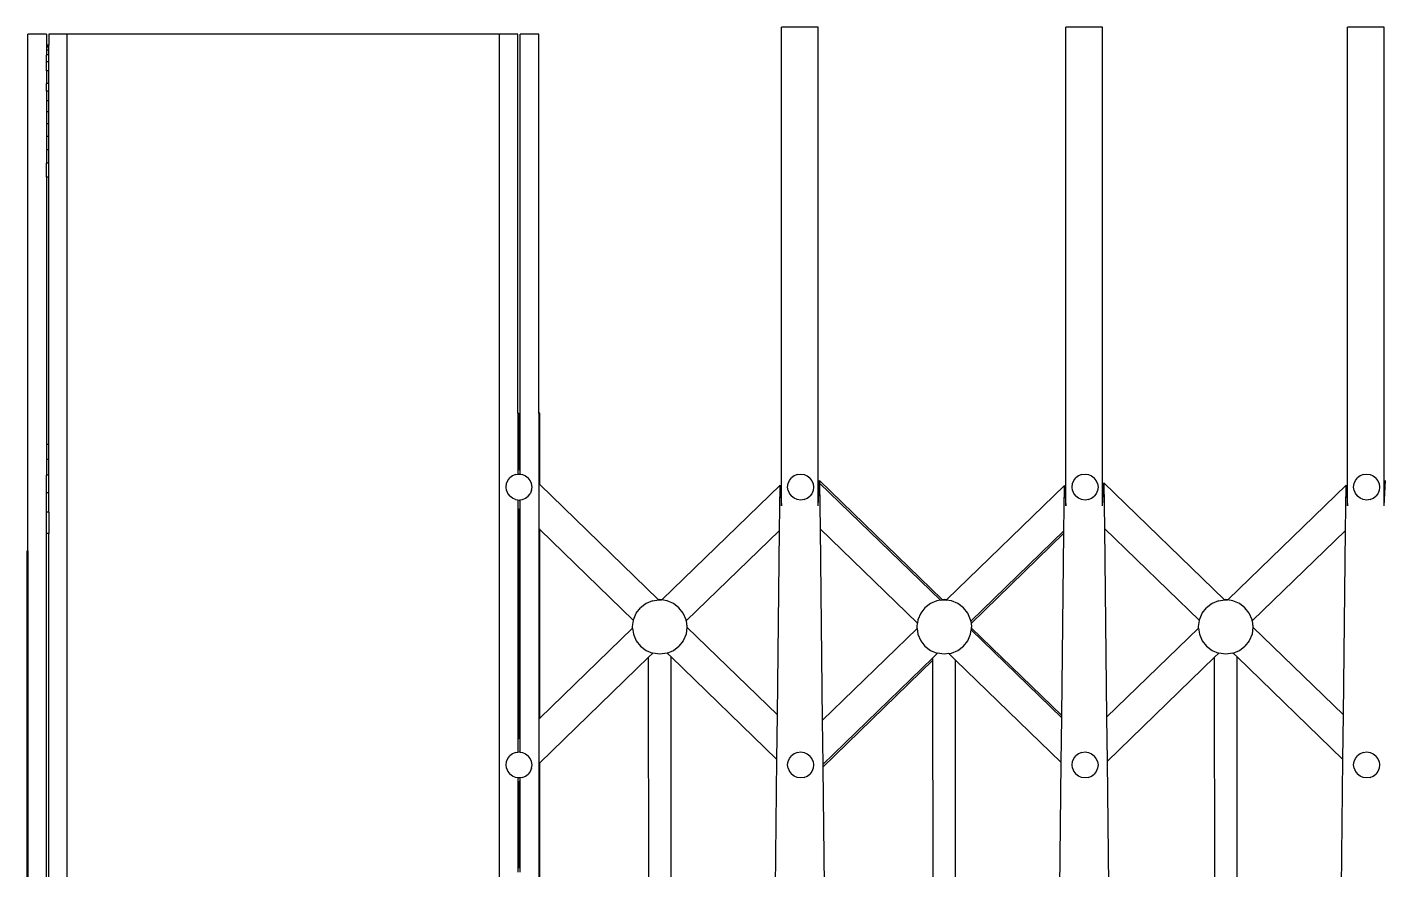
# Model space of a CAD drawing. Extents: x -202236 to 1002404, y -663931 to 1550022.
# Drawn here: x -69399 to -68142, y -351017 to -350237 of the extents above; entities that cross this region are included whole.
import ezdxf

# ---------------------------------------------------------------- set-up
doc = ezdxf.new("R2010")
doc.units = 0

# ---------------------------------------------------------------- blocks, each defined once
blk = doc.blocks.new('A$C4A4B1E4B')
at = {"color": 250}
for p, q in [((-3000.4, 1499.9), (-3034.5, 1499.9)), ((-3034.5, 1056.6), (-3034.5, 1499.9)), ((-3000.4, 1056.6), (-3000.4, 1499.9)), ((-2737, 1499.9), (-2771.1, 1499.9)), ((-2771.1, 1056.6), (-2771.1, 1499.9)), ((-2737, 1056.6), (-2737, 1499.9)), ((-2476.3, 1499.9), (-2510.4, 1499.9)), ((-2510.4, 1056.6), (-2510.4, 1499.9)), ((-2476.3, 1056.6), (-2476.3, 1499.9)), ((-3715.1, 1493.3), (-3732.3, 1493.3)), ((-3732.3, 1015.1), (-3732.3, 1493.3)), ((-3715.1, 1493.3), (-3715.1, 1483.3)), ((-3695.7, 1493.3), (-3712.9, 1493.3)), ((-3712.9, 1493.3), (-3712.9, 1483.3)), ((-3295.7, 1493.3), (-3695.7, 1493.3)), ((-3695.7, 99.4), (-3695.7, 1493.3)), ((-3278.5, 1493.3), (-3295.7, 1493.3)), ((-3295.7, 1493.3), (-3295.7, 139.4)), ((-3278.5, 1142.6), (-3278.5, 1493.3)), ((-3259.1, 1493.3), (-3276.3, 1493.3)), ((-3276.3, 1142.6), (-3276.3, 1493.3)), ((-3259.1, 1142.6), (-3259.1, 1493.3)), ((-3712.9, 1483.3), (-3715.1, 1483.3)), ((-3715.1, 1483.3), (-3715.1, 1482.6)), ((-3712.9, 1482.6), (-3715.1, 1482.6)), ((-3715.1, 1482.6), (-3715.1, 1481.2)), ((-3712.9, 1481.2), (-3715.1, 1481.2)), ((-3715.1, 1481.2), (-3715.1, 1478.5)), ((-3712.9, 1478.5), (-3715.1, 1478.5)), ((-3715.1, 1478.5), (-3715.1, 1474.2)), ((-3712.9, 1474.2), (-3715.1, 1474.2)), ((-3715.1, 1467.9), (-3715.1, 1474.2)), ((-3712.9, 1482.6), (-3712.9, 1483.3)), ((-3712.9, 1481.2), (-3712.9, 1482.6)), ((-3712.9, 1478.5), (-3712.9, 1481.2)), ((-3712.9, 1474.2), (-3712.9, 1478.5)), ((-3712.9, 1467.9), (-3712.9, 1474.2)), ((-3712.9, 1467.9), (-3715.1, 1467.9)), ((-3715.1, 1459.3), (-3715.1, 1467.9)), ((-3712.9, 1459.3), (-3715.1, 1459.3)), ((-3715.1, 1459.3), (-3715.1, 1447.8)), ((-3712.9, 1459.3), (-3712.9, 1467.9)), ((-3712.9, 1447.8), (-3712.9, 1459.3)), ((-3712.9, 1447.8), (-3715.1, 1447.8)), ((-3715.1, 1440.5), (-3715.1, 1447.8)), ((-3712.9, 1440.5), (-3712.9, 1447.8)), ((-3712.9, 1440.5), (-3715.1, 1440.5)), ((-3715.1, 1440.5), (-3715.1, 1431.7)), ((-3712.9, 1431.7), (-3712.9, 1440.5)), ((-3712.9, 1431.7), (-3715.1, 1431.7)), ((-3715.1, 1431.7), (-3715.1, 1421.5)), ((-3712.9, 1421.5), (-3715.1, 1421.5)), ((-3715.1, 1421.5), (-3715.1, 1410.4)), ((-3712.9, 1421.5), (-3712.9, 1431.7)), ((-3712.9, 1410.4), (-3712.9, 1421.5)), ((-3712.9, 1410.4), (-3715.1, 1410.4)), ((-3715.1, 1410.4), (-3715.1, 1398.6)), ((-3712.9, 1398.6), (-3712.9, 1410.4)), ((-3712.9, 1398.6), (-3715.1, 1398.6)), ((-3715.1, 1398.6), (-3715.1, 1386.3)), ((-3712.9, 1386.3), (-3712.9, 1398.6)), ((-3712.9, 1386.3), (-3715.1, 1386.3)), ((-3715.1, 1386.3), (-3715.1, 1373.8)), ((-3712.9, 1373.8), (-3712.9, 1386.3)), ((-3712.9, 1373.8), (-3715.1, 1373.8)), ((-3715.1, 1361.1), (-3715.1, 1373.8)), ((-3712.9, 1361.1), (-3712.9, 1373.8)), ((-3712.9, 1361.1), (-3715.1, 1361.1)), ((-3715.1, 1361.1), (-3715.1, 1113.5)), ((-3712.9, 1113.5), (-3712.9, 1361.1)), ((-3278.5, 1142.6), (-3278.5, 1090.2)), ((-3277.9, 1142.6), (-3278.5, 1142.6)), ((-3277.9, 1090.3), (-3277.9, 1142.6)), ((-3276.7, 1090.2), (-3276.7, 1142.6)), ((-3276.7, 1142.6), (-3276.3, 1142.6)), ((-3276.3, 1090.2), (-3276.3, 1142.6)), ((-3259.1, 1142.6), (-3259.1, 1077.2)), ((-3258.3, 1142.6), (-3259.1, 1142.6)), ((-3258.3, 1076.4), (-3258.3, 1142.6)), ((-3712.9, 1113.5), (-3715.1, 1113.5)), ((-3715.1, 1113.5), (-3715.1, 1099.7)), ((-3712.9, 1099.7), (-3712.9, 1113.5)), ((-3712.9, 1099.7), (-3715.1, 1099.7)), ((-3715.1, 1099.7), (-3715.1, 1084.9)), ((-3712.9, 1084.9), (-3712.9, 1099.7)), ((-3712.9, 1084.9), (-3715.1, 1084.9)), ((-3715.1, 1068.7), (-3715.1, 1084.9)), ((-3712.9, 1068.7), (-3712.9, 1084.9)), ((-3287.8, 1080.1), (-3285.9, 1082.5)), ((-3283.4, 1084.4), (-3285.9, 1082.5)), ((-3280.6, 1085.6), (-3283.4, 1084.4)), ((-3280.6, 1085.6), (-3278.5, 1085.9)), ((-3278.5, 1090.2), (-3277.9, 1090.3)), ((-3278.5, 1090.2), (-3278.5, 1085.9)), ((-3278.5, 1085.9), (-3277.4, 1086)), ((-3277.9, 1090.3), (-3277.4, 1090.3)), ((-3277.4, 1090.3), (-3276.7, 1090.2)), ((-3277.4, 1086), (-3276.3, 1085.9)), ((-3276.7, 1090.2), (-3276.3, 1090.2)), ((-3276.3, 1085.9), (-3276.3, 1090.2)), ((-3276.3, 1085.9), (-3274.2, 1085.6)), ((-3274.2, 1085.6), (-3271.3, 1084.4)), ((-3271.3, 1084.4), (-3268.9, 1082.5)), ((-3267, 1080.1), (-3268.9, 1082.5)), ((-3027, 1080.1), (-3025.1, 1082.5)), ((-3022.7, 1084.4), (-3025.1, 1082.5)), ((-3019.8, 1085.6), (-3022.7, 1084.4)), ((-3019.8, 1085.6), (-3016.6, 1086)), ((-3016.6, 1086), (-3013.4, 1085.6)), ((-3013.4, 1085.6), (-3010.6, 1084.4)), ((-3010.6, 1084.4), (-3008.1, 1082.5)), ((-3006.3, 1080.1), (-3008.1, 1082.5)), ((-2763.7, 1080.1), (-2761.8, 1082.5)), ((-2759.3, 1084.4), (-2761.8, 1082.5)), ((-2756.5, 1085.6), (-2759.3, 1084.4)), ((-2756.5, 1085.6), (-2753.3, 1086)), ((-2753.3, 1086), (-2750.1, 1085.6)), ((-2750.1, 1085.6), (-2747.2, 1084.4)), ((-2747.2, 1084.4), (-2744.8, 1082.5)), ((-2742.9, 1080.1), (-2744.8, 1082.5)), ((-2502.9, 1080.1), (-2501, 1082.5)), ((-2498.6, 1084.4), (-2501, 1082.5)), ((-2495.7, 1085.6), (-2498.6, 1084.4)), ((-2495.7, 1085.6), (-2492.5, 1086)), ((-2492.5, 1086), (-2489.3, 1085.6)), ((-2489.3, 1085.6), (-2486.5, 1084.4)), ((-2486.5, 1084.4), (-2484, 1082.5)), ((-2482.1, 1080.1), (-2484, 1082.5)), ((-3712.9, 1068.7), (-3715.1, 1068.7)), ((-3715.1, 1050.9), (-3715.1, 1068.7)), ((-3712.9, 1050.9), (-3712.9, 1068.7)), ((-3289.4, 1074), (-3289, 1077.2)), ((-3289, 1070.8), (-3289.4, 1074)), ((-3289, 1077.2), (-3287.8, 1080.1)), ((-3289, 1070.8), (-3287.8, 1067.9)), ((-3265.8, 1077.2), (-3267, 1080.1)), ((-3265.8, 1070.8), (-3267, 1067.9)), ((-3265.4, 1074), (-3265.8, 1077.2)), ((-3265.8, 1070.8), (-3265.4, 1074)), ((-3259.1, 1077.2), (-3259.1, 1035.4)), ((-3258.3, 1076.4), (-3259.1, 1077.2)), ((-3258.3, 1076.4), (-3148.5, 970)), ((-3145, 969.9), (-3035.7, 1075.8)), ((-3036.2, 1033.9), (-3035.7, 1075.8)), ((-3035.7, 1075.8), (-3034.5, 1056.6)), ((-3028.7, 1074), (-3028.2, 1077.2)), ((-3028.2, 1070.8), (-3028.7, 1074)), ((-3028.2, 1077.2), (-3027, 1080.1)), ((-3028.2, 1070.8), (-3027, 1067.9)), ((-3005, 1077.2), (-3006.3, 1080.1)), ((-3005, 1070.8), (-3006.3, 1067.9)), ((-3005, 1077.2), (-3004.6, 1074)), ((-3004.6, 1074), (-3005, 1070.8)), ((-3000.4, 1056.6), (-2999.2, 1080)), ((-2999.2, 1080), (-2885.6, 969.9)), ((-2999.2, 1080), (-2999.2, 1077.7)), ((-2999.2, 1077.7), (-2887.2, 969.2)), ((-2999.2, 1077.7), (-2998.7, 1035.5)), ((-2881.2, 969.9), (-2772.4, 1075.4)), ((-2772.8, 1033.5), (-2772.4, 1075.4)), ((-2772.4, 1075.4), (-2771.1, 1056.6)), ((-2765.3, 1074), (-2764.9, 1077.2)), ((-2764.9, 1070.8), (-2765.3, 1074)), ((-2764.9, 1077.2), (-2763.7, 1080.1)), ((-2764.9, 1070.8), (-2763.7, 1067.9)), ((-2741.7, 1077.2), (-2742.9, 1080.1)), ((-2741.7, 1070.8), (-2742.9, 1067.9)), ((-2741.7, 1077.2), (-2741.2, 1074)), ((-2741.2, 1074), (-2741.7, 1070.8)), ((-2737, 1056.6), (-2735.8, 1078)), ((-2735.8, 1078), (-2624.4, 970)), ((-2735.8, 1078), (-2735.3, 1035.8)), ((-2620.9, 969.9), (-2511.6, 1075.8)), ((-2512.1, 1033.9), (-2511.6, 1075.8)), ((-2511.6, 1075.8), (-2510.4, 1056.6)), ((-2504.6, 1074), (-2504.1, 1077.2)), ((-2504.1, 1070.8), (-2504.6, 1074)), ((-2504.1, 1077.2), (-2502.9, 1080.1)), ((-2504.1, 1070.8), (-2502.9, 1067.9)), ((-2480.9, 1077.2), (-2482.1, 1080.1)), ((-2480.9, 1070.8), (-2482.1, 1067.9)), ((-2480.9, 1077.2), (-2480.5, 1074)), ((-2480.5, 1074), (-2480.9, 1070.8)), ((-2476.3, 1056.6), (-2475.1, 1080)), ((-3287.8, 1067.9), (-3285.9, 1065.5)), ((-3283.4, 1063.6), (-3285.9, 1065.5)), ((-3280.6, 1062.4), (-3283.4, 1063.6)), ((-3280.6, 1062.4), (-3278.5, 1062.1)), ((-3278.5, 1062.1), (-3277.4, 1062)), ((-3278.5, 1062.1), (-3278.5, 1054.3)), ((-3277.4, 1062), (-3276.3, 1062.1)), ((-3276.3, 1062.1), (-3274.2, 1062.4)), ((-3276.3, 1052.1), (-3276.3, 1062.1)), ((-3274.2, 1062.4), (-3271.3, 1063.6)), ((-3271.3, 1063.6), (-3268.9, 1065.5)), ((-3268.9, 1065.5), (-3267, 1067.9)), ((-3027, 1067.9), (-3025.1, 1065.5)), ((-3022.7, 1063.6), (-3025.1, 1065.5)), ((-3019.8, 1062.4), (-3022.7, 1063.6)), ((-3016.6, 1062), (-3019.8, 1062.4)), ((-3013.4, 1062.4), (-3016.6, 1062)), ((-3013.4, 1062.4), (-3010.6, 1063.6)), ((-3010.6, 1063.6), (-3008.1, 1065.5)), ((-3006.3, 1067.9), (-3008.1, 1065.5)), ((-2763.7, 1067.9), (-2761.8, 1065.5)), ((-2759.3, 1063.6), (-2761.8, 1065.5)), ((-2756.5, 1062.4), (-2759.3, 1063.6)), ((-2753.3, 1062), (-2756.5, 1062.4)), ((-2750.1, 1062.4), (-2753.3, 1062)), ((-2750.1, 1062.4), (-2747.2, 1063.6)), ((-2747.2, 1063.6), (-2744.8, 1065.5)), ((-2742.9, 1067.9), (-2744.8, 1065.5)), ((-2502.9, 1067.9), (-2501, 1065.5)), ((-2498.6, 1063.6), (-2501, 1065.5)), ((-2495.7, 1062.4), (-2498.6, 1063.6)), ((-2492.5, 1062), (-2495.7, 1062.4)), ((-2489.3, 1062.4), (-2492.5, 1062)), ((-2489.3, 1062.4), (-2486.5, 1063.6)), ((-2486.5, 1063.6), (-2484, 1065.5)), ((-2482.1, 1067.9), (-2484, 1065.5)), ((-3712.9, 1050.9), (-3715.1, 1050.9)), ((-3715.1, 1031.1), (-3715.1, 1050.9)), ((-3712.9, 1050.9), (-3712.9, 1031.1)), ((-3277.9, 1053.7), (-3278.5, 1054.3)), ((-3278.5, 1054.3), (-3278.5, 840.5)), ((-3277.9, 841.1), (-3277.9, 1053.7)), ((-3276.7, 1052.5), (-3277.9, 1053.7)), ((-3276.7, 842.2), (-3276.7, 1052.5)), ((-3276.3, 1052.1), (-3276.7, 1052.5)), ((-3276.3, 842.6), (-3276.3, 1052.1)), ((-3712.9, 1031.1), (-3715.1, 1031.1)), ((-3715.1, 68.8), (-3715.1, 1031.1)), ((-3712.9, 68.8), (-3712.9, 1031.1)), ((-3259.1, 1035.4), (-3259.1, 859.3)), ((-3258.3, 1034.7), (-3259.1, 1035.4)), ((-3258.3, 860), (-3258.3, 1034.7)), ((-3171.5, 950.6), (-3258.3, 1034.7)), ((-3036.2, 1033.9), (-3122.6, 950.2)), ((-3038.2, 863.1), (-3036.2, 1033.9)), ((-2908.5, 948.1), (-2998.7, 1035.5)), ((-2998.7, 1035.5), (-2996.7, 858)), ((-2772.8, 1033.5), (-2859.2, 949.8)), ((-2772.9, 1031.2), (-2858.9, 947.8)), ((-2774.8, 862.6), (-2772.9, 1031.2)), ((-2772.9, 1031.2), (-2772.8, 1033.5)), ((-2647.4, 950.6), (-2735.3, 1035.8)), ((-2735.3, 1035.8), (-2733.3, 860.9)), ((-2512.1, 1033.9), (-2598.5, 950.2)), ((-2514.1, 863.1), (-2512.1, 1033.9)), ((-3732.9, 98.4), (-3732.9, 1015.1)), ((-3732.9, 1015.1), (-3732.3, 1015.1)), ((-3732.3, 1015.1), (-3732.3, 233.6)), ((-3153.8, 968.8), (-3159.8, 966.3)), ((-3153.8, 968.8), (-3148, 969.6)), ((-3148.5, 970), (-3147.1, 970.2)), ((-3148.5, 970), (-3148, 969.6)), ((-3148, 969.6), (-3147.1, 969.7)), ((-3147.1, 970.2), (-3145, 969.9)), ((-3147.1, 969.7), (-3145.4, 969.5)), ((-3145.4, 969.5), (-3145, 969.9)), ((-3140.4, 968.8), (-3145.4, 969.5)), ((-3134.4, 966.3), (-3140.4, 968.8)), ((-2890.4, 968.8), (-2896.4, 966.3)), ((-2887.2, 969.2), (-2890.4, 968.8)), ((-2887.2, 969.2), (-2885.1, 969.5)), ((-2885.6, 969.9), (-2883.7, 970.2)), ((-2885.1, 969.5), (-2885.6, 969.9)), ((-2885.1, 969.5), (-2883.7, 969.7)), ((-2883.7, 970.2), (-2881.2, 969.9)), ((-2883.7, 969.7), (-2881.7, 969.4)), ((-2881.7, 969.4), (-2881.2, 969.9)), ((-2877, 968.8), (-2881.7, 969.4)), ((-2871, 966.3), (-2877, 968.8)), ((-2629.7, 968.8), (-2635.7, 966.3)), ((-2629.7, 968.8), (-2623.9, 969.6)), ((-2624.4, 970), (-2623, 970.2)), ((-2624.4, 970), (-2623.9, 969.6)), ((-2623.9, 969.6), (-2623, 969.7)), ((-2623, 970.2), (-2620.9, 969.9)), ((-2623, 969.7), (-2621.3, 969.5)), ((-2621.3, 969.5), (-2620.9, 969.9)), ((-2616.3, 968.8), (-2621.3, 969.5)), ((-2610.3, 966.3), (-2616.3, 968.8)), ((-3171.4, 951.2), (-3168.8, 957.2)), ((-3168.8, 957.2), (-3164.9, 962.3)), ((-3159.8, 966.3), (-3164.9, 962.3)), ((-3129.3, 962.3), (-3134.4, 966.3)), ((-3125.3, 957.2), (-3129.3, 962.3)), ((-3122.8, 951.2), (-3125.3, 957.2)), ((-2905.5, 957.2), (-2908, 951.2)), ((-2901.5, 962.3), (-2905.5, 957.2)), ((-2896.4, 966.3), (-2901.5, 962.3)), ((-2865.9, 962.3), (-2871, 966.3)), ((-2861.9, 957.2), (-2865.9, 962.3)), ((-2859.4, 951.2), (-2861.9, 957.2)), ((-2647.3, 951.2), (-2644.7, 957.2)), ((-2644.7, 957.2), (-2640.8, 962.3)), ((-2635.7, 966.3), (-2640.8, 962.3)), ((-2605.2, 962.3), (-2610.3, 966.3)), ((-2601.2, 957.2), (-2605.2, 962.3)), ((-2598.7, 951.2), (-2601.2, 957.2)), ((-3258.3, 860), (-3172.2, 943.5)), ((-3172.3, 945), (-3171.5, 950.6)), ((-3172.3, 944.8), (-3171.5, 950.6)), ((-3172.3, 944.8), (-3172.3, 945)), ((-3172.3, 944.5), (-3172.3, 944.8)), ((-3172.2, 943.5), (-3172.3, 944.5)), ((-3172.2, 943.5), (-3171.4, 937.8)), ((-3171.5, 950.6), (-3171.4, 951.2)), ((-3171.5, 950.6), (-3171.5, 950.6)), ((-3122.6, 950.1), (-3122.8, 951.2)), ((-3121.9, 944.3), (-3122.8, 937.8)), ((-3122.6, 950.2), (-3121.9, 945)), ((-3122.6, 950.2), (-3122.6, 950.1)), ((-3122.6, 950.1), (-3121.9, 944.7)), ((-3121.9, 945), (-3121.9, 944.7)), ((-3121.9, 944.7), (-3121.9, 944.5)), ((-3121.9, 944.5), (-3121.9, 944.3)), ((-3121.9, 944.3), (-3038.2, 863.1)), ((-2996.7, 858), (-2908.7, 943.2)), ((-2908.9, 945), (-2908.5, 948.1)), ((-2908.9, 944.8), (-2908.4, 948)), ((-2908.9, 944.8), (-2908.9, 945)), ((-2908.9, 944.5), (-2908.9, 944.8)), ((-2908.7, 943.2), (-2908.9, 944.5)), ((-2908.7, 943.2), (-2908, 937.8)), ((-2908.4, 948), (-2908.5, 948.1)), ((-2908, 951.2), (-2908.4, 948)), ((-2859.2, 949.8), (-2859.4, 951.2)), ((-2859.2, 949.8), (-2858.9, 947.7)), ((-2858.9, 947.8), (-2858.5, 945)), ((-2858.9, 947.7), (-2858.9, 947.8)), ((-2858.9, 947.7), (-2858.5, 944.7)), ((-2858.6, 943.8), (-2858.9, 941.7)), ((-2858.5, 944.5), (-2858.6, 943.8)), ((-2858.6, 943.8), (-2774.8, 862.6)), ((-2858.5, 945), (-2858.5, 944.7)), ((-2858.5, 944.7), (-2858.5, 944.5)), ((-2733.3, 860.9), (-2648.1, 943.5)), ((-2648.2, 945), (-2647.4, 950.6)), ((-2648.1, 944.8), (-2648.2, 945)), ((-2648.2, 944.5), (-2648.1, 944.8)), ((-2648.1, 943.5), (-2648.2, 944.5)), ((-2648.1, 944.8), (-2647.4, 950.6)), ((-2648.1, 943.5), (-2647.3, 937.8)), ((-2647.4, 950.6), (-2647.3, 951.2)), ((-2647.4, 950.6), (-2647.4, 950.6)), ((-2598.5, 950.1), (-2598.7, 951.2)), ((-2597.8, 944.3), (-2598.7, 937.8)), ((-2598.5, 950.2), (-2597.8, 945)), ((-2598.5, 950.2), (-2598.5, 950.1)), ((-2598.5, 950.1), (-2597.8, 944.7)), ((-2597.8, 945), (-2597.8, 944.7)), ((-2597.8, 944.7), (-2597.8, 944.5)), ((-2597.8, 944.5), (-2597.8, 944.3)), ((-2597.8, 944.3), (-2514.1, 863.1)), ((-3171.4, 937.8), (-3168.8, 931.8)), ((-3168.8, 931.8), (-3164.9, 926.7)), ((-3125.3, 931.8), (-3129.3, 926.7)), ((-3122.8, 937.8), (-3125.3, 931.8)), ((-2908, 937.8), (-2905.5, 931.8)), ((-2905.5, 931.8), (-2901.5, 926.7)), ((-2865.9, 926.7), (-2861.9, 931.8)), ((-2861.9, 931.8), (-2859.4, 937.8)), ((-2859.4, 937.8), (-2858.9, 941.7)), ((-2858.9, 941.7), (-2774.8, 860.3)), ((-2647.3, 937.8), (-2644.7, 931.8)), ((-2644.7, 931.8), (-2640.8, 926.7)), ((-2601.2, 931.8), (-2605.2, 926.7)), ((-2598.7, 937.8), (-2601.2, 931.8)), ((-3164.9, 926.7), (-3159.8, 922.7)), ((-3159.8, 922.7), (-3153.8, 920.2)), ((-3153.6, 920.2), (-3157.4, 916.4)), ((-3153.8, 920.2), (-3153.6, 920.2)), ((-3147.1, 919.3), (-3153.6, 920.2)), ((-3140.4, 920.2), (-3147.1, 919.3)), ((-3140.4, 920.2), (-3140.2, 920.3)), ((-3140.2, 920.3), (-3134.4, 922.7)), ((-3136.6, 916.8), (-3140.2, 920.3)), ((-3134.4, 922.7), (-3129.3, 926.7)), ((-2901.5, 926.7), (-2896.4, 922.7)), ((-2896.4, 922.7), (-2890.4, 920.2)), ((-2889.8, 920.1), (-2894.1, 916)), ((-2890.4, 920.2), (-2889.8, 920.1)), ((-2883.7, 919.3), (-2889.8, 920.1)), ((-2879.4, 919.9), (-2883.7, 919.3)), ((-2879.4, 919.9), (-2877, 920.2)), ((-2873.2, 913.9), (-2879.4, 919.9)), ((-2877, 920.2), (-2871, 922.7)), ((-2871, 922.7), (-2865.9, 926.7)), ((-2640.8, 926.7), (-2635.7, 922.7)), ((-2635.7, 922.7), (-2629.7, 920.2)), ((-2629.5, 920.2), (-2633.3, 916.4)), ((-2629.7, 920.2), (-2629.5, 920.2)), ((-2623, 919.3), (-2629.5, 920.2)), ((-2616.3, 920.2), (-2623, 919.3)), ((-2616.3, 920.2), (-2616.1, 920.3)), ((-2616.1, 920.3), (-2610.3, 922.7)), ((-2612.5, 916.8), (-2616.1, 920.3)), ((-2610.3, 922.7), (-2605.2, 926.7)), ((-3157.4, 916.4), (-3258.3, 818.6)), ((-3157.3, 610.1), (-3157.4, 916.4)), ((-3038.6, 821.8), (-3136.6, 916.8)), ((-3136.5, 609.6), (-3136.6, 916.8)), ((-2894.1, 916), (-2996.2, 817)), ((-2894.1, 913.7), (-2996.2, 814.7)), ((-2894.1, 913.7), (-2894.1, 916)), ((-2894, 607.3), (-2894.1, 913.7)), ((-2873.1, 609.2), (-2873.2, 913.9)), ((-2775.3, 819), (-2873.2, 913.9)), ((-2633.3, 916.4), (-2732.8, 820)), ((-2633.2, 610.1), (-2633.3, 916.4)), ((-2514.5, 821.8), (-2612.5, 916.8)), ((-2612.4, 609.6), (-2612.5, 916.8)), ((-3259.1, 859.3), (-3258.3, 860)), ((-3259.1, 859.3), (-3259.1, 817.9)), ((-3038.6, 821.8), (-3038.2, 863.1)), ((-2996.7, 858), (-2996.2, 817)), ((-2775.3, 819), (-2774.8, 860.3)), ((-2774.8, 860.3), (-2774.8, 862.6)), ((-2733.3, 860.9), (-2732.8, 820)), ((-2514.5, 821.8), (-2514.1, 863.1)), ((-3276.7, 842.2), (-3276.3, 842.6)), ((-3276.3, 828.6), (-3276.3, 842.6)), ((-3278.5, 840.5), (-3277.9, 841.1)), ((-3278.5, 840.5), (-3278.5, 828.6)), ((-3277.9, 841.1), (-3276.7, 842.2)), ((-3289.4, 816.8), (-3289, 819.9)), ((-3289, 819.9), (-3287.8, 822.8)), ((-3287.8, 822.8), (-3285.9, 825.3)), ((-3283.4, 827.1), (-3285.9, 825.3)), ((-3280.6, 828.3), (-3283.4, 827.1)), ((-3280.6, 828.3), (-3278.5, 828.6)), ((-3278.5, 828.6), (-3277.4, 828.8)), ((-3277.4, 828.8), (-3276.3, 828.6)), ((-3276.3, 828.6), (-3274.2, 828.3)), ((-3274.2, 828.3), (-3271.3, 827.1)), ((-3271.3, 827.1), (-3268.9, 825.3)), ((-3267, 822.8), (-3268.9, 825.3)), ((-3265.8, 819.9), (-3267, 822.8)), ((-3265.4, 816.8), (-3265.8, 819.9)), ((-3258.3, 818.6), (-3259.1, 817.9)), ((-3259.1, 817.9), (-3259.1, 708.7)), ((-3258.3, 707.9), (-3258.3, 818.6)), ((-3040, 703.2), (-3038.6, 821.8)), ((-3028.7, 816.8), (-3028.2, 819.9)), ((-3028.2, 819.9), (-3027, 822.8)), ((-3027, 822.8), (-3025.1, 825.3)), ((-3022.7, 827.1), (-3025.1, 825.3)), ((-3019.8, 828.3), (-3022.7, 827.1)), ((-3019.8, 828.3), (-3016.6, 828.8)), ((-3016.6, 828.8), (-3013.4, 828.3)), ((-3013.4, 828.3), (-3010.6, 827.1)), ((-3010.6, 827.1), (-3008.1, 825.3)), ((-3006.3, 822.8), (-3008.1, 825.3)), ((-3005, 819.9), (-3006.3, 822.8)), ((-3005, 819.9), (-3004.6, 816.8)), ((-2776.6, 702.7), (-2775.3, 819)), ((-2765.3, 816.8), (-2764.9, 819.9)), ((-2764.9, 819.9), (-2763.7, 822.8)), ((-2763.7, 822.8), (-2761.8, 825.3)), ((-2759.3, 827.1), (-2761.8, 825.3)), ((-2756.5, 828.3), (-2759.3, 827.1)), ((-2756.5, 828.3), (-2753.3, 828.8)), ((-2753.3, 828.8), (-2750.1, 828.3)), ((-2750.1, 828.3), (-2747.2, 827.1)), ((-2747.2, 827.1), (-2744.8, 825.3)), ((-2742.9, 822.8), (-2744.8, 825.3)), ((-2741.7, 819.9), (-2742.9, 822.8)), ((-2741.7, 819.9), (-2741.2, 816.8)), ((-2732.8, 820), (-2731.5, 705.4)), ((-2515.9, 703.2), (-2514.5, 821.8)), ((-2504.6, 816.8), (-2504.1, 819.9)), ((-2504.1, 819.9), (-2502.9, 822.8)), ((-2502.9, 822.8), (-2501, 825.3)), ((-2498.6, 827.1), (-2501, 825.3)), ((-2495.7, 828.3), (-2498.6, 827.1)), ((-2495.7, 828.3), (-2492.5, 828.8)), ((-2492.5, 828.8), (-2489.3, 828.3)), ((-2489.3, 828.3), (-2486.5, 827.1)), ((-2486.5, 827.1), (-2484, 825.3)), ((-2482.1, 822.8), (-2484, 825.3)), ((-2480.9, 819.9), (-2482.1, 822.8)), ((-2480.9, 819.9), (-2480.5, 816.8)), ((-3289, 813.6), (-3289.4, 816.8)), ((-3289, 813.6), (-3287.8, 810.7)), ((-3287.8, 810.7), (-3285.9, 808.3)), ((-3283.4, 806.4), (-3285.9, 808.3)), ((-3280.6, 805.2), (-3283.4, 806.4)), ((-3278.5, 804.9), (-3280.6, 805.2)), ((-3277.4, 804.7), (-3278.5, 804.9)), ((-3278.5, 804.9), (-3278.5, 800.5)), ((-3276.3, 804.9), (-3277.4, 804.7)), ((-3274.2, 805.2), (-3276.3, 804.9)), ((-3276.3, 801.8), (-3276.3, 804.9)), ((-3274.2, 805.2), (-3271.3, 806.4)), ((-3271.3, 806.4), (-3268.9, 808.3)), ((-3267, 810.7), (-3268.9, 808.3)), ((-3265.8, 813.6), (-3267, 810.7)), ((-3265.8, 813.6), (-3265.4, 816.8)), ((-3028.2, 813.6), (-3028.7, 816.8)), ((-3028.2, 813.6), (-3027, 810.7)), ((-3027, 810.7), (-3025.1, 808.3)), ((-3022.7, 806.4), (-3025.1, 808.3)), ((-3019.8, 805.2), (-3022.7, 806.4)), ((-3016.6, 804.7), (-3019.8, 805.2)), ((-3013.4, 805.2), (-3016.6, 804.7)), ((-3013.4, 805.2), (-3010.6, 806.4)), ((-3010.6, 806.4), (-3008.1, 808.3)), ((-3006.3, 810.7), (-3008.1, 808.3)), ((-3005, 813.6), (-3006.3, 810.7)), ((-3004.6, 816.8), (-3005, 813.6)), ((-2996.2, 817), (-2996.2, 814.7)), ((-2996.2, 814.7), (-2994.9, 705.1)), ((-2764.9, 813.6), (-2765.3, 816.8)), ((-2764.9, 813.6), (-2763.7, 810.7)), ((-2763.7, 810.7), (-2761.8, 808.3)), ((-2759.3, 806.4), (-2761.8, 808.3)), ((-2756.5, 805.2), (-2759.3, 806.4)), ((-2753.3, 804.7), (-2756.5, 805.2)), ((-2750.1, 805.2), (-2753.3, 804.7)), ((-2750.1, 805.2), (-2747.2, 806.4)), ((-2747.2, 806.4), (-2744.8, 808.3)), ((-2742.9, 810.7), (-2744.8, 808.3)), ((-2741.7, 813.6), (-2742.9, 810.7)), ((-2741.2, 816.8), (-2741.7, 813.6)), ((-2504.1, 813.6), (-2504.6, 816.8)), ((-2504.1, 813.6), (-2502.9, 810.7)), ((-2502.9, 810.7), (-2501, 808.3)), ((-2498.6, 806.4), (-2501, 808.3)), ((-2495.7, 805.2), (-2498.6, 806.4)), ((-2492.5, 804.7), (-2495.7, 805.2)), ((-2489.3, 805.2), (-2492.5, 804.7)), ((-2489.3, 805.2), (-2486.5, 806.4)), ((-2486.5, 806.4), (-2484, 808.3)), ((-2482.1, 810.7), (-2484, 808.3)), ((-2480.9, 813.6), (-2482.1, 810.7)), ((-2480.5, 816.8), (-2480.9, 813.6)), ((-3277.9, 800.8), (-3278.5, 800.5)), ((-3278.5, 800.5), (-3278.5, 721.7)), ((-3276.7, 801.6), (-3277.9, 800.8)), ((-3277.9, 721.8), (-3277.9, 800.8)), ((-3276.3, 801.8), (-3276.7, 801.6)), ((-3276.7, 721.7), (-3276.7, 801.6)), ((-3276.3, 721.7), (-3276.3, 801.8)), ((-3278.5, 721.7), (-3277.9, 721.8)), ((-3278.5, 721.7), (-3278.5, 717.4)), ((-3277.9, 721.8), (-3277.4, 721.8)), ((-3277.4, 721.8), (-3276.7, 721.7)), ((-3276.7, 721.7), (-3276.3, 721.7)), ((-3276.3, 717.4), (-3276.3, 721.7))]:
    blk.add_line(p, q, dxfattribs=at)

msp = doc.modelspace()

# ---------------------------------------------------------------- block references
msp.add_blockref('A$C4A4B1E4B', (-65666.19, -351736.91))

doc.saveas('drawing.dxf')
